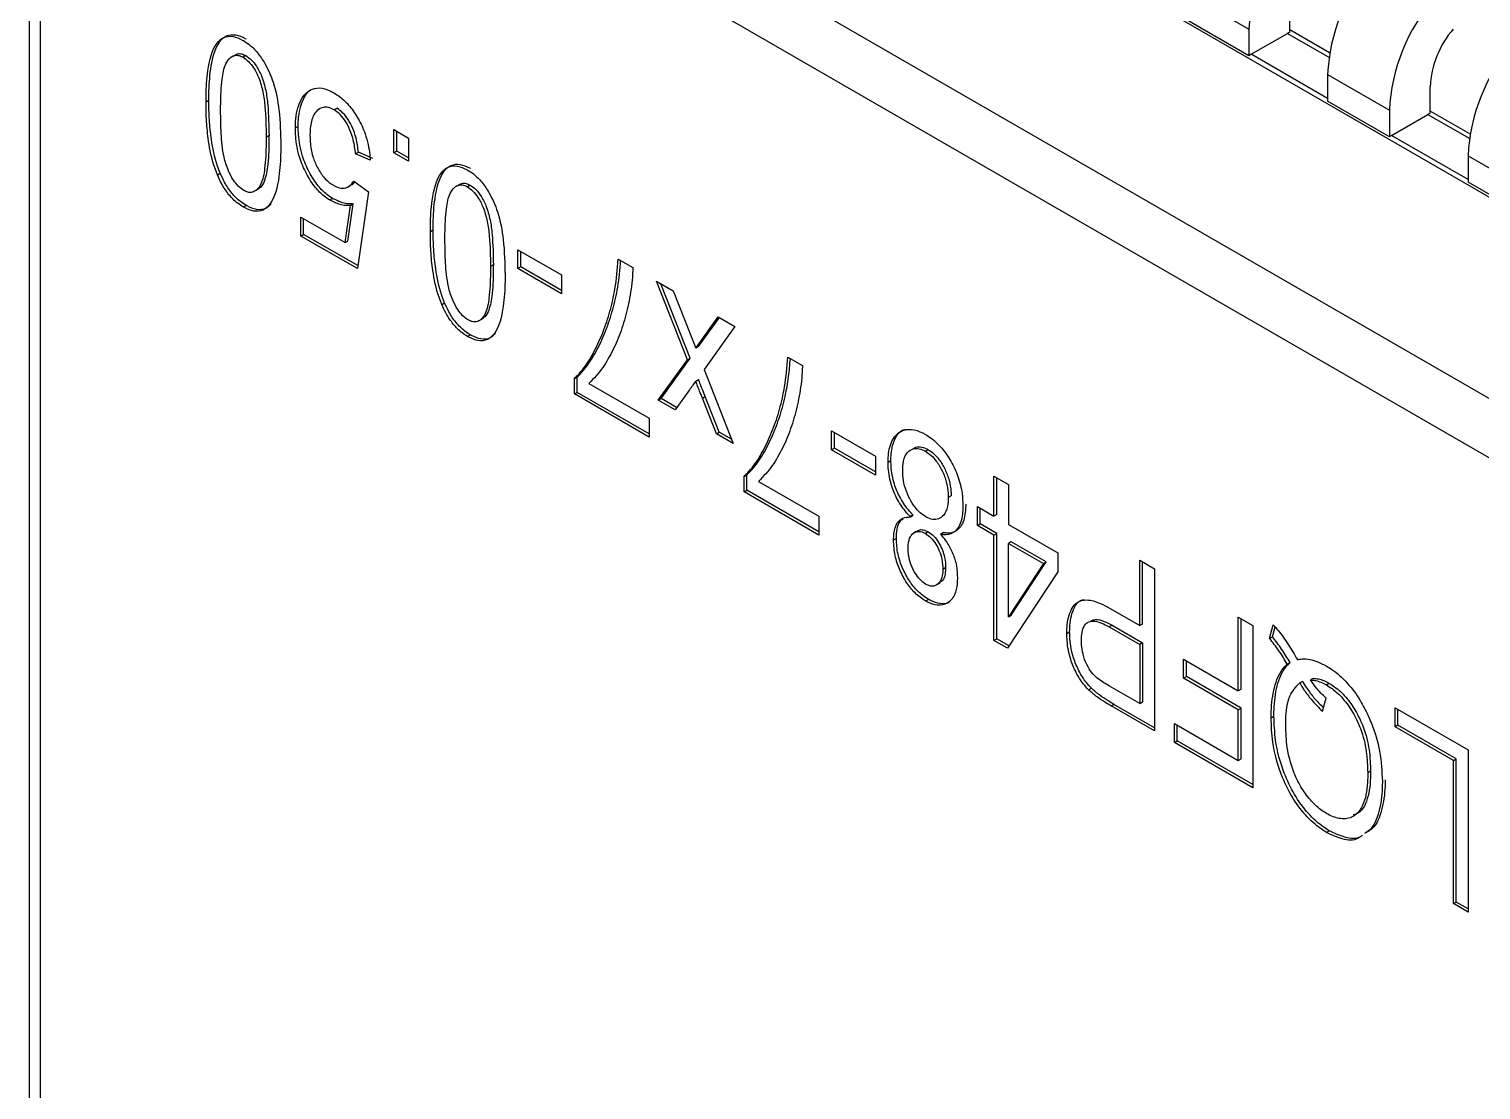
# Model space of a CAD drawing. Header units: millimetres. Extents: x -3 to 395, y 18 to 269.
# Drawn here: x 352.621 to 356.276, y 99.423 to 102.093 of the extents above; entities that cross this region are included whole.
import ezdxf

# ---------------------------------------------------------------- set-up
doc = ezdxf.new("R2010")
doc.units = ezdxf.units.MM

msp = doc.modelspace()

# ---------------------------------------------------------------- linework, layer by layer
at = {"color": 7, "linetype": 'Continuous', "lineweight": 25}
for p, q in [((357.6654, 100.8801), (353.1278, 103.4996)), ((357.2618, 100.6063), (352.7742, 103.1969)), ((352.6207, 103.0854), (352.6207, 97.8216)), ((357.0067, 100.6041), (352.7146, 103.0819)), ((352.6499, 97.7808), (352.6499, 103.0446)), ((355.5365, 102.1828), (355.692, 102.093)), ((355.7946, 102.0856), (355.7946, 102.1522)), ((355.692, 102.0264), (355.5365, 102.1162)), ((355.692, 102.093), (355.692, 102.0264)), ((355.6976, 102.0299), (355.789, 102.0826)), ((353.1351, 102.0258), (353.1281, 102.0217)), ((353.1665, 102.0265), (353.1595, 102.0224)), ((355.89, 101.9787), (356.0456, 101.8889)), ((355.89, 101.9787), (355.89, 101.9121)), ((356.1481, 101.8815), (356.1481, 101.9481)), ((353.0733, 101.9135), (353.0662, 101.9094)), ((356.0456, 101.8223), (355.89, 101.9121)), ((353.3886, 101.8901), (353.3957, 101.8942)), ((356.0456, 101.8889), (356.0456, 101.8223)), ((356.0512, 101.8258), (356.1425, 101.8785)), ((353.2983, 101.8485), (353.2912, 101.8444)), ((353.5391, 101.8403), (353.5759, 101.8191)), ((353.5391, 101.782), (353.5391, 101.8403)), ((353.2248, 101.8258), (353.2177, 101.8217)), ((353.5462, 101.7861), (353.5462, 101.8362)), ((353.5759, 101.8191), (353.5759, 101.7608)), ((353.4427, 101.7793), (353.4498, 101.7834)), ((353.4794, 101.7634), (353.4427, 101.7793)), ((353.4865, 101.7675), (353.4498, 101.7834)), ((353.5462, 101.7861), (353.5391, 101.782)), ((353.5759, 101.7608), (353.5391, 101.782)), ((353.5759, 101.769), (353.5462, 101.7861)), ((356.2436, 101.7746), (356.3991, 101.6848)), ((356.2436, 101.7746), (356.2436, 101.708)), ((353.095, 101.7262), (353.1021, 101.7303)), ((353.4224, 101.6954), (353.4294, 101.6995)), ((353.4381, 101.7109), (353.4749, 101.6837)), ((353.6999, 101.6998), (353.6928, 101.6957)), ((353.7313, 101.7004), (353.7242, 101.6964)), ((356.3991, 101.6182), (356.2436, 101.708)), ((353.1927, 101.6879), (353.1997, 101.692)), ((353.3774, 101.6633), (353.3845, 101.6673)), ((353.4749, 101.6837), (353.4473, 101.4904)), ((353.1601, 101.6456), (353.1672, 101.6496)), ((353.305, 101.6203), (353.4165, 101.5559)), ((353.305, 101.5725), (353.305, 101.6203)), ((353.4165, 101.5559), (353.4298, 101.649)), ((353.4236, 101.5599), (353.4369, 101.6531)), ((353.4298, 101.649), (353.4369, 101.6531)), ((353.312, 101.5766), (353.312, 101.6162)), ((353.638, 101.5874), (353.631, 101.5833)), ((353.305, 101.5725), (353.312, 101.5766)), ((353.4473, 101.4904), (353.305, 101.5725)), ((353.4484, 101.4979), (353.312, 101.5766)), ((353.4165, 101.5559), (353.4236, 101.5599)), ((353.8514, 101.5381), (353.9616, 101.4745)), ((353.8514, 101.4904), (353.8514, 101.5381)), ((353.8584, 101.4945), (353.8584, 101.534)), ((354.1039, 101.5143), (354.1406, 101.4931)), ((353.7896, 101.4998), (353.7825, 101.4957)), ((353.8584, 101.4945), (353.8514, 101.4904)), ((353.9616, 101.4268), (353.8514, 101.4904)), ((353.9616, 101.435), (353.8584, 101.4945)), ((353.9616, 101.4745), (353.9616, 101.4268)), ((354.278, 101.2609), (354.2003, 101.4586)), ((354.2003, 101.4586), (354.2424, 101.4343)), ((354.285, 101.265), (354.2115, 101.4522)), ((353.6598, 101.4002), (353.6669, 101.4043)), ((354.2424, 101.4343), (354.299, 101.2901)), ((353.7574, 101.3619), (353.7645, 101.366)), ((354.299, 101.2901), (354.3557, 101.369)), ((354.3061, 101.2942), (354.3586, 101.3673)), ((354.3557, 101.369), (354.3978, 101.3446)), ((354.3978, 101.3446), (354.3201, 101.2365)), ((353.7249, 101.3195), (353.732, 101.3236)), ((354.3061, 101.2942), (354.299, 101.2901)), ((354.2049, 101.1591), (354.278, 101.2609)), ((354.212, 101.1631), (354.285, 101.265)), ((354.278, 101.2609), (354.285, 101.265)), ((354.5309, 101.2678), (354.5677, 101.2466)), ((353.9937, 101.214), (354.0008, 101.218)), ((354.0008, 101.179), (354.0008, 101.218)), ((354.3201, 101.2365), (354.3932, 101.0504)), ((353.9937, 101.1749), (353.9937, 101.214)), ((354.0304, 101.2015), (354.182, 101.114)), ((354.2834, 101.1856), (354.247, 101.1348)), ((354.299, 101.2072), (354.3061, 101.2113)), ((353.9937, 101.1749), (354.0008, 101.179)), ((354.182, 101.0663), (353.9937, 101.1749)), ((354.182, 101.0744), (354.0008, 101.179)), ((354.2049, 101.1591), (354.212, 101.1631)), ((354.247, 101.1348), (354.2049, 101.1591)), ((354.2511, 101.1406), (354.212, 101.1631)), ((354.316, 101.1641), (354.323, 101.1682)), ((354.3511, 101.0746), (354.316, 101.1641)), ((354.3582, 101.0787), (354.323, 101.1682)), ((354.182, 101.114), (354.182, 101.0663)), ((354.3511, 101.0746), (354.3582, 101.0787)), ((354.3932, 101.0504), (354.3511, 101.0746)), ((354.389, 101.0609), (354.3582, 101.0787)), ((354.6411, 101.0822), (354.7513, 101.0186)), ((354.6411, 101.0345), (354.6411, 101.0822)), ((354.6482, 101.0386), (354.6482, 101.0781)), ((354.6482, 101.0386), (354.6411, 101.0345)), ((354.7513, 100.9709), (354.6411, 101.0345)), ((354.7513, 100.979), (354.6482, 101.0386)), ((354.8844, 101.0347), (354.8774, 101.0307)), ((354.7513, 101.0186), (354.7513, 100.9709)), ((354.7835, 101.0034), (354.7905, 101.0075)), ((354.4207, 100.9675), (354.4278, 100.9715)), ((354.4207, 100.9284), (354.4207, 100.9675)), ((354.4278, 100.9325), (354.4278, 100.9715)), ((355.0498, 100.9683), (355.0865, 100.9471)), ((355.0498, 100.8675), (355.0498, 100.9683)), ((355.0568, 100.8716), (355.0568, 100.9642)), ((354.4207, 100.9284), (354.4278, 100.9325)), ((354.609, 100.8198), (354.4207, 100.9284)), ((354.609, 100.8279), (354.4278, 100.9325)), ((354.4575, 100.9549), (354.609, 100.8675)), ((355.0865, 100.9471), (355.0865, 100.8463)), ((354.9421, 100.9185), (354.935, 100.9144)), ((355.0084, 100.8914), (355.0498, 100.8675)), ((355.0084, 100.8437), (355.0084, 100.8914)), ((354.609, 100.8675), (354.609, 100.8198)), ((354.8204, 100.8619), (354.8198, 100.8615)), ((354.8375, 100.868), (354.8468, 100.8695)), ((354.8398, 100.8655), (354.8468, 100.8695)), ((355.0155, 100.8477), (355.0155, 100.8873)), ((355.0568, 100.8716), (355.0498, 100.8675)), ((354.8544, 100.8288), (354.8473, 100.8247)), ((354.8844, 100.828), (354.8774, 100.8239)), ((354.915, 100.8221), (354.922, 100.8261)), ((355.0084, 100.8437), (355.0155, 100.8477)), ((355.0498, 100.8198), (355.0084, 100.8437)), ((355.0568, 100.8239), (355.0155, 100.8477)), ((355.0498, 100.8198), (355.0568, 100.8239)), ((355.0498, 100.5547), (355.0498, 100.8198)), ((355.0568, 100.5588), (355.0568, 100.8239)), ((355.0865, 100.8463), (355.2105, 100.7747)), ((354.7972, 100.8077), (354.8043, 100.8118)), ((355.0936, 100.8027), (355.0865, 100.7986)), ((355.0865, 100.7986), (355.1743, 100.7479)), ((355.0865, 100.6141), (355.0865, 100.7986)), ((355.1813, 100.752), (355.0936, 100.8027)), ((355.1743, 100.7479), (355.0865, 100.6141)), ((355.0936, 100.6182), (355.1813, 100.752)), ((355.1743, 100.7479), (355.1813, 100.752)), ((355.2105, 100.7747), (355.2105, 100.727)), ((355.4171, 100.7562), (355.4538, 100.735)), ((355.4171, 100.5918), (355.4171, 100.7562)), ((355.4242, 100.5959), (355.4242, 100.7521)), ((354.9283, 100.7374), (354.9212, 100.7333)), ((355.2105, 100.727), (355.0844, 100.5347)), ((355.4538, 100.735), (355.4538, 100.3267)), ((354.9077, 100.696), (354.9148, 100.7)), ((354.878, 100.6539), (354.885, 100.658)), ((355.3425, 100.6349), (355.4171, 100.5918)), ((355.0865, 100.6141), (355.0936, 100.6182)), ((355.4242, 100.5959), (355.4171, 100.5918)), ((355.6651, 100.6131), (355.7018, 100.5919)), ((355.6651, 100.4275), (355.6651, 100.6131)), ((355.6721, 100.4316), (355.6721, 100.609)), ((355.2334, 100.5723), (355.2405, 100.5763)), ((355.3473, 100.5926), (355.3402, 100.5885)), ((355.3402, 100.5885), (355.4171, 100.5441)), ((355.3473, 100.5926), (355.4242, 100.5482)), ((355.7018, 100.5919), (355.7018, 100.1836)), ((355.7438, 100.5597), (355.753, 100.5941)), ((355.7438, 100.5597), (355.7508, 100.5638)), ((355.7508, 100.5638), (355.7575, 100.5887)), ((355.0498, 100.5547), (355.0568, 100.5588)), ((355.0844, 100.5347), (355.0498, 100.5547)), ((355.0883, 100.5406), (355.0568, 100.5588)), ((355.4242, 100.5482), (355.4171, 100.5441)), ((355.4171, 100.5441), (355.4171, 100.3957)), ((355.4242, 100.5482), (355.4242, 100.3997)), ((355.5273, 100.507), (355.6651, 100.4275)), ((355.5273, 100.4593), (355.5273, 100.507)), ((355.5344, 100.4634), (355.5344, 100.5029)), ((355.7884, 100.495), (355.7955, 100.4991)), ((355.5273, 100.4593), (355.5344, 100.4634)), ((355.6651, 100.3798), (355.5273, 100.4593)), ((355.6721, 100.3838), (355.5344, 100.4634)), ((355.8267, 100.4516), (355.8197, 100.4475)), ((355.8539, 100.4591), (355.8468, 100.455)), ((355.2883, 100.4302), (355.2953, 100.4343)), ((355.4171, 100.3957), (355.3409, 100.4396)), ((355.6721, 100.4316), (355.6651, 100.4275)), ((355.8942, 100.4465), (355.8871, 100.4425)), ((355.3449, 100.3896), (355.352, 100.3937)), ((355.4538, 100.3267), (355.3449, 100.3896)), ((355.4538, 100.3349), (355.352, 100.3937)), ((355.4171, 100.3957), (355.4242, 100.3997)), ((355.6651, 100.3798), (355.6721, 100.3838)), ((355.6651, 100.2525), (355.6651, 100.3798)), ((355.6721, 100.2566), (355.6721, 100.3838)), ((355.8768, 100.3763), (355.8866, 100.4091)), ((356.0599, 100.3851), (356.2436, 100.2791)), ((356.0599, 100.3374), (356.0599, 100.3851)), ((356.067, 100.3415), (356.067, 100.381)), ((355.5043, 100.3453), (355.6651, 100.2525)), ((355.5043, 100.2976), (355.5043, 100.3453)), ((355.5114, 100.3016), (355.5114, 100.3412)), ((355.7477, 100.3595), (355.7548, 100.3636)), ((356.067, 100.3415), (356.0599, 100.3374)), ((356.2139, 100.2566), (356.067, 100.3415)), ((356.2069, 100.2526), (356.0599, 100.3374)), ((355.5043, 100.2976), (355.5114, 100.3016)), ((355.7018, 100.1836), (355.5043, 100.2976)), ((355.7018, 100.1918), (355.5114, 100.3016)), ((356.2436, 100.2791), (356.2436, 99.8708)), ((355.6651, 100.2525), (355.6721, 100.2566)), ((356.2069, 100.2526), (356.2139, 100.2566)), ((356.2069, 99.892), (356.2069, 100.2526)), ((356.2139, 99.8961), (356.2139, 100.2566)), ((355.9981, 100.2251), (355.991, 100.221)), ((355.8946, 100.0751), (355.8875, 100.0711)), ((356.2069, 99.892), (356.2139, 99.8961)), ((356.2436, 99.8708), (356.2069, 99.892)), ((356.2436, 99.879), (356.2139, 99.8961))]:
    msp.add_line(p, q, dxfattribs=at)
at = {"color": 8, "linetype": 'Continuous', "lineweight": 25}
for p, q in [((355.789, 102.0826), (355.8932, 102.0225)), ((355.8948, 102.0334), (355.7946, 102.0912)), ((355.89, 101.9189), (355.6976, 102.0299)), ((356.1425, 101.8785), (356.2467, 101.8184)), ((356.2484, 101.8293), (356.1481, 101.8871)), ((356.2436, 101.7148), (356.0512, 101.8258))]:
    msp.add_line(p, q, dxfattribs=at)
at = {"color": 7, "linetype": 'Continuous', "lineweight": 25}
for centre, radius, start, end in [((356.1543, 102.0712), 0.4628, 139.0884, 177.295), ((356.3523, 101.9569), 0.4628, 139.0884, 177.295), ((356.5079, 101.8671), 0.4628, 139.0884, 177.295), ((355.8356, 102.0017), 0.0934, 116.0527, 119.9422), ((356.387, 101.9368), 0.2391, 139.0892, 177.295), ((355.7504, 101.9389), 0.1052, 120.1227, 123.7168), ((356.7059, 101.7528), 0.4628, 139.0884, 177.295), ((356.1892, 101.7976), 0.0934, 116.0527, 119.9421), ((356.104, 101.7348), 0.1052, 120.1226, 123.7169)]:
    msp.add_arc(centre, radius, start, end, dxfattribs=at)
for points, knots in [([(353.0662, 101.9094), (353.0662, 101.9148), (353.0664, 101.942), (353.07, 101.9958), (353.0831, 102.0496), (353.11, 102.0741), (353.1328, 102.0768), (353.1508, 102.0695), (353.1596, 102.0647), (353.1605, 102.0642)], [0, 0, 0, 0, 0.062369, 0.312338, 0.644411, 0.763656, 0.883952, 0.986933, 1, 1, 1, 1]), ([(353.0733, 101.9135), (353.0733, 101.9189), (353.0735, 101.9461), (353.077, 101.9999), (353.0902, 102.0537), (353.117, 102.0782), (353.1399, 102.0809), (353.1579, 102.0735), (353.1666, 102.0688), (353.1676, 102.0683)], [0, 0, 0, 0, 0.062369, 0.312338, 0.644411, 0.763656, 0.883952, 0.986933, 1, 1, 1, 1]), ([(353.1605, 102.0642), (353.1653, 102.0612), (353.1775, 102.0535), (353.1967, 102.0341), (353.2185, 102.0017), (353.2402, 101.9514), (353.2526, 101.8806), (353.2538, 101.8299), (353.2545, 101.8007)], [0, 0, 0, 0, 0.062487, 0.161352, 0.265034, 0.425862, 0.66997, 1, 1, 1, 1]), ([(353.1029, 101.888), (353.103, 101.8934), (353.1032, 101.9206), (353.1052, 101.9616), (353.1123, 102.0023), (353.1252, 102.0207), (353.1369, 102.0276), (353.1487, 102.0276), (353.1561, 102.024), (353.1595, 102.0224)], [0, 0, 0, 0, 0.083509, 0.417885, 0.648598, 0.772888, 0.869625, 0.940227, 1, 1, 1, 1]), ([(353.1353, 102.0255), (353.1386, 102.0278), (353.1445, 102.0319), (353.1558, 102.0317), (353.1632, 102.0281), (353.1665, 102.0265)], [0, 0, 0, 0, 0.394452, 0.722375, 1, 1, 1, 1]), ([(353.1595, 102.0224), (353.1643, 102.0191), (353.1739, 102.0124), (353.1881, 101.9939), (353.2013, 101.9675), (353.2105, 101.934), (353.2168, 101.8839), (353.2173, 101.8471), (353.2177, 101.8217)], [0, 0, 0, 0, 0.083661, 0.167814, 0.28532, 0.446215, 0.619082, 1, 1, 1, 1]), ([(353.1665, 102.0265), (353.1713, 102.0232), (353.181, 102.0165), (353.1951, 101.998), (353.2084, 101.9716), (353.2176, 101.9381), (353.2238, 101.8879), (353.2244, 101.8511), (353.2248, 101.8258)], [0, 0, 0, 0, 0.083661, 0.167814, 0.28532, 0.446215, 0.619082, 1, 1, 1, 1]), ([(353.1021, 101.7303), (353.0997, 101.7364), (353.0885, 101.7651), (353.0795, 101.8111), (353.0739, 101.8657), (353.0735, 101.8975), (353.0733, 101.9135)], [0, 0, 0, 0, 0.0951477, 0.4489895, 0.7231817, 1, 1, 1, 1]), ([(353.2912, 101.8444), (353.2913, 101.8498), (353.2918, 101.8755), (353.3001, 101.9107), (353.3211, 101.9377), (353.345, 101.9472), (353.3682, 101.9433), (353.3829, 101.9356), (353.3883, 101.9327)], [0, 0, 0, 0, 0.080359, 0.383624, 0.592571, 0.75011, 0.908123, 1, 1, 1, 1]), ([(353.2983, 101.8485), (353.2984, 101.8539), (353.2989, 101.8796), (353.3076, 101.914), (353.3248, 101.9399), (353.3381, 101.9439), (353.3416, 101.9449)], [0, 0, 0, 0, 0.12058, 0.575635, 0.889163, 1, 1, 1, 1]), ([(353.3883, 101.9327), (353.393, 101.9298), (353.4068, 101.9212), (353.4288, 101.8999), (353.4512, 101.867), (353.4702, 101.8247), (353.4775, 101.7891), (353.4791, 101.768), (353.4794, 101.7634)], [0, 0, 0, 0, 0.094027, 0.274828, 0.4518, 0.649592, 0.924951, 1, 1, 1, 1]), ([(353.095, 101.7262), (353.0927, 101.7323), (353.0815, 101.761), (353.0724, 101.8071), (353.0668, 101.8616), (353.0664, 101.8934), (353.0662, 101.9094)], [0, 0, 0, 0, 0.0951477, 0.4489895, 0.7231817, 1, 1, 1, 1]), ([(353.1616, 101.6871), (353.1568, 101.6904), (353.1472, 101.6969), (353.1334, 101.7148), (353.1202, 101.7401), (353.1083, 101.7808), (353.1038, 101.8312), (353.1032, 101.8689), (353.1029, 101.888)], [0, 0, 0, 0, 0.0832548, 0.1671778, 0.2770934, 0.4321008, 0.7129659, 1, 1, 1, 1]), ([(353.3886, 101.8901), (353.3838, 101.8924), (353.3743, 101.8971), (353.3593, 101.897), (353.3453, 101.8896), (353.3326, 101.8708), (353.3283, 101.8473), (353.328, 101.83), (353.3279, 101.8256)], [0, 0, 0, 0, 0.121738, 0.244194, 0.422884, 0.611158, 0.900648, 1, 1, 1, 1]), ([(353.4427, 101.7793), (353.442, 101.7851), (353.44, 101.8025), (353.4338, 101.8291), (353.4205, 101.8574), (353.4054, 101.8784), (353.3939, 101.8865), (353.3886, 101.8901)], [0, 0, 0, 0, 0.14764, 0.44513, 0.640534, 0.837167, 1, 1, 1, 1]), ([(353.4498, 101.7834), (353.4491, 101.7892), (353.4471, 101.8066), (353.4408, 101.8332), (353.4276, 101.8615), (353.4125, 101.8825), (353.4009, 101.8905), (353.3957, 101.8942)], [0, 0, 0, 0, 0.14764, 0.44513, 0.640534, 0.837167, 1, 1, 1, 1]), ([(353.3774, 101.6633), (353.3727, 101.6663), (353.3602, 101.6743), (353.339, 101.6962), (353.3175, 101.7299), (353.2987, 101.7747), (353.2919, 101.8139), (353.2913, 101.8375), (353.2912, 101.8444)], [0, 0, 0, 0, 0.089461, 0.236036, 0.422243, 0.61643, 0.888081, 1, 1, 1, 1]), ([(353.3845, 101.6673), (353.3798, 101.6704), (353.3673, 101.6784), (353.346, 101.7003), (353.3246, 101.734), (353.3058, 101.7788), (353.2989, 101.818), (353.2984, 101.8416), (353.2983, 101.8485)], [0, 0, 0, 0, 0.089461, 0.236036, 0.422243, 0.61643, 0.888081, 1, 1, 1, 1]), ([(353.2177, 101.8217), (353.2177, 101.8163), (353.2175, 101.7892), (353.2156, 101.748), (353.2084, 101.7072), (353.1954, 101.689), (353.184, 101.6819), (353.1723, 101.6819), (353.1649, 101.6855), (353.1616, 101.6871)], [0, 0, 0, 0, 0.083629, 0.418578, 0.652908, 0.774405, 0.870047, 0.94133, 1, 1, 1, 1]), ([(353.2248, 101.8258), (353.2247, 101.8204), (353.2245, 101.7933), (353.2229, 101.7516), (353.2149, 101.7121), (353.2055, 101.6955), (353.2, 101.6926), (353.1996, 101.6923)], [0, 0, 0, 0, 0.106376, 0.532427, 0.830492, 0.985035, 1, 1, 1, 1]), ([(353.3279, 101.8256), (353.3281, 101.82), (353.3284, 101.8034), (353.333, 101.7762), (353.3454, 101.7452), (353.3617, 101.7204), (353.377, 101.7064), (353.3855, 101.7011), (353.3877, 101.6998)], [0, 0, 0, 0, 0.127726, 0.385485, 0.577521, 0.770216, 0.941298, 1, 1, 1, 1]), ([(353.2545, 101.8007), (353.2544, 101.7953), (353.2543, 101.7681), (353.2508, 101.7143), (353.2376, 101.6606), (353.2109, 101.6358), (353.1879, 101.6329), (353.1699, 101.6403), (353.1611, 101.645), (353.1601, 101.6456)], [0, 0, 0, 0, 0.0623111, 0.3120493, 0.6429721, 0.7627446, 0.8836468, 0.987362, 1, 1, 1, 1]), ([(353.1672, 101.6496), (353.1625, 101.6526), (353.15, 101.6604), (353.1305, 101.6797), (353.1134, 101.7052), (353.1055, 101.7227), (353.1021, 101.7303)], [0, 0, 0, 0, 0.180709, 0.477405, 0.772009, 1, 1, 1, 1]), ([(353.631, 101.5833), (353.631, 101.5888), (353.6312, 101.6159), (353.6347, 101.6698), (353.6478, 101.7236), (353.6747, 101.7481), (353.6976, 101.7508), (353.7156, 101.7434), (353.7243, 101.7387), (353.7253, 101.7382)], [0, 0, 0, 0, 0.062368, 0.312333, 0.644387, 0.76366, 0.883954, 0.986933, 1, 1, 1, 1]), ([(353.638, 101.5874), (353.6381, 101.5929), (353.6382, 101.62), (353.6418, 101.6738), (353.6549, 101.7277), (353.6818, 101.7522), (353.7047, 101.7549), (353.7226, 101.7475), (353.7314, 101.7428), (353.7324, 101.7422)], [0, 0, 0, 0, 0.062368, 0.312333, 0.644387, 0.76366, 0.883954, 0.986933, 1, 1, 1, 1]), ([(353.7253, 101.7382), (353.73, 101.7352), (353.7422, 101.7275), (353.7615, 101.7081), (353.7832, 101.6756), (353.8049, 101.6253), (353.8174, 101.5546), (353.8185, 101.5038), (353.8192, 101.4747)], [0, 0, 0, 0, 0.062487, 0.161352, 0.265034, 0.425862, 0.66997, 1, 1, 1, 1]), ([(353.1601, 101.6456), (353.1554, 101.6485), (353.1429, 101.6563), (353.1235, 101.6756), (353.1063, 101.7011), (353.0985, 101.7186), (353.095, 101.7262)], [0, 0, 0, 0, 0.180709, 0.477405, 0.772009, 1, 1, 1, 1]), ([(353.3877, 101.6998), (353.3925, 101.6975), (353.4034, 101.6922), (353.4189, 101.693), (353.431, 101.6998), (353.4361, 101.7077), (353.4381, 101.7109)], [0, 0, 0, 0, 0.220337, 0.505914, 0.799564, 1, 1, 1, 1]), ([(353.429, 101.7003), (353.4325, 101.7017), (353.4372, 101.7035), (353.4401, 101.7079), (353.4408, 101.7089)], [0, 0, 0, 0, 0.761919, 1, 1, 1, 1]), ([(353.6677, 101.562), (353.6677, 101.5674), (353.6679, 101.5945), (353.6699, 101.6355), (353.6771, 101.6763), (353.69, 101.6947), (353.7017, 101.7016), (353.7135, 101.7016), (353.7208, 101.698), (353.7242, 101.6964)], [0, 0, 0, 0, 0.083509, 0.417885, 0.648598, 0.772888, 0.869625, 0.940227, 1, 1, 1, 1]), ([(353.7001, 101.6995), (353.7033, 101.7017), (353.7093, 101.7059), (353.7205, 101.7057), (353.7279, 101.7021), (353.7313, 101.7004)], [0, 0, 0, 0, 0.394452, 0.722375, 1, 1, 1, 1]), ([(353.7242, 101.6964), (353.729, 101.693), (353.7387, 101.6864), (353.7528, 101.6679), (353.7661, 101.6415), (353.7753, 101.608), (353.7815, 101.5578), (353.7821, 101.521), (353.7825, 101.4957)], [0, 0, 0, 0, 0.083661, 0.167814, 0.28532, 0.446215, 0.619082, 1, 1, 1, 1]), ([(353.7313, 101.7004), (353.7361, 101.6971), (353.7457, 101.6905), (353.7599, 101.672), (353.7732, 101.6456), (353.7824, 101.6121), (353.7886, 101.5619), (353.7892, 101.5251), (353.7896, 101.4998)], [0, 0, 0, 0, 0.083661, 0.167814, 0.28532, 0.446215, 0.619082, 1, 1, 1, 1]), ([(353.4298, 101.649), (353.4256, 101.649), (353.4172, 101.6489), (353.3998, 101.6521), (353.3862, 101.6589), (353.3774, 101.6633)], [0, 0, 0, 0, 0.258529, 0.517959, 1, 1, 1, 1]), ([(353.4369, 101.6531), (353.4327, 101.6531), (353.4242, 101.653), (353.4069, 101.6561), (353.3933, 101.6629), (353.3845, 101.6673)], [0, 0, 0, 0, 0.258529, 0.517959, 1, 1, 1, 1]), ([(353.2302, 101.6535), (353.2261, 101.6491), (353.2166, 101.6392), (353.1949, 101.6372), (353.1769, 101.6444), (353.1681, 101.6491), (353.1672, 101.6496)], [0, 0, 0, 0, 0.28346, 0.648599, 0.961832, 1, 1, 1, 1]), ([(353.6598, 101.4002), (353.6574, 101.4063), (353.6462, 101.435), (353.6371, 101.481), (353.6316, 101.5356), (353.6312, 101.5674), (353.631, 101.5833)], [0, 0, 0, 0, 0.0951477, 0.4489895, 0.7231817, 1, 1, 1, 1]), ([(353.6669, 101.4043), (353.6645, 101.4103), (353.6533, 101.439), (353.6442, 101.4851), (353.6387, 101.5396), (353.6383, 101.5714), (353.638, 101.5874)], [0, 0, 0, 0, 0.0951477, 0.4489895, 0.7231817, 1, 1, 1, 1]), ([(353.7264, 101.3611), (353.7216, 101.3643), (353.712, 101.3709), (353.6981, 101.3888), (353.685, 101.414), (353.6731, 101.4548), (353.6686, 101.5052), (353.668, 101.5429), (353.6677, 101.562)], [0, 0, 0, 0, 0.083199, 0.167127, 0.27705, 0.432066, 0.712949, 1, 1, 1, 1]), ([(353.9937, 101.214), (353.9965, 101.2167), (354.0107, 101.2304), (354.0276, 101.2536), (354.0485, 101.2904), (354.0627, 101.3226), (354.0784, 101.365), (354.0883, 101.4013), (354.0989, 101.4532), (354.1018, 101.489), (354.1039, 101.5143)], [0, 0, 0, 0, 0.041827, 0.209607, 0.293306, 0.460764, 0.544441, 0.711923, 0.795622, 1, 1, 1, 1]), ([(354.0008, 101.218), (354.0036, 101.2208), (354.0178, 101.2345), (354.0347, 101.2576), (354.0556, 101.2945), (354.0698, 101.3267), (354.0854, 101.3691), (354.0954, 101.4054), (354.1056, 101.4549), (354.1083, 101.488), (354.1101, 101.5107)], [0, 0, 0, 0, 0.0427265, 0.2141155, 0.2996147, 0.4706748, 0.5561519, 0.7272368, 0.8127363, 1, 1, 1, 1]), ([(353.8192, 101.4747), (353.8192, 101.4692), (353.819, 101.4421), (353.8156, 101.3882), (353.8023, 101.3346), (353.7756, 101.3098), (353.7527, 101.3069), (353.7346, 101.3143), (353.7258, 101.319), (353.7249, 101.3195)], [0, 0, 0, 0, 0.0623111, 0.3120493, 0.6429721, 0.7627446, 0.8836468, 0.987362, 1, 1, 1, 1]), ([(353.7825, 101.4957), (353.7824, 101.4903), (353.7822, 101.4632), (353.7803, 101.4219), (353.7732, 101.3811), (353.7602, 101.363), (353.7487, 101.3559), (353.7371, 101.3558), (353.7297, 101.3595), (353.7264, 101.3611)], [0, 0, 0, 0, 0.0836242, 0.418552, 0.6528673, 0.7743569, 0.8699933, 0.9412724, 1, 1, 1, 1]), ([(353.7896, 101.4998), (353.7895, 101.4944), (353.7893, 101.4673), (353.7877, 101.4256), (353.7797, 101.3861), (353.7702, 101.3694), (353.7648, 101.3666), (353.7643, 101.3663)], [0, 0, 0, 0, 0.106376, 0.532427, 0.830492, 0.985035, 1, 1, 1, 1]), ([(354.1406, 101.4931), (354.1405, 101.4877), (354.1397, 101.4609), (354.1334, 101.4158), (354.1225, 101.3691), (354.1113, 101.3339), (354.0984, 101.3003), (354.0828, 101.2696), (354.0599, 101.2326), (354.0425, 101.2141), (354.0304, 101.2015)], [0, 0, 0, 0, 0.042678, 0.213882, 0.384805, 0.470176, 0.555564, 0.726482, 0.811869, 1, 1, 1, 1]), ([(353.7249, 101.3195), (353.7202, 101.3225), (353.7077, 101.3303), (353.6882, 101.3496), (353.6711, 101.3751), (353.6632, 101.3925), (353.6598, 101.4002)], [0, 0, 0, 0, 0.180709, 0.477405, 0.772009, 1, 1, 1, 1]), ([(353.732, 101.3236), (353.7272, 101.3266), (353.7147, 101.3344), (353.6953, 101.3537), (353.6782, 101.3791), (353.6703, 101.3966), (353.6669, 101.4043)], [0, 0, 0, 0, 0.180709, 0.477405, 0.772009, 1, 1, 1, 1]), ([(353.795, 101.3274), (353.7908, 101.3231), (353.7814, 101.3131), (353.7597, 101.3111), (353.7417, 101.3184), (353.7329, 101.3231), (353.732, 101.3236)], [0, 0, 0, 0, 0.28346, 0.648599, 0.961832, 1, 1, 1, 1]), ([(354.4207, 100.9675), (354.4235, 100.9702), (354.4377, 100.9839), (354.4546, 101.007), (354.4755, 101.0439), (354.4898, 101.0761), (354.5054, 101.1185), (354.5154, 101.1548), (354.526, 101.2067), (354.5289, 101.2424), (354.5309, 101.2678)], [0, 0, 0, 0, 0.041826, 0.20962, 0.293317, 0.460772, 0.544448, 0.711928, 0.795626, 1, 1, 1, 1]), ([(354.4278, 100.9715), (354.4306, 100.9743), (354.4448, 100.988), (354.4617, 101.0111), (354.4826, 101.0479), (354.4968, 101.0802), (354.5125, 101.1226), (354.5242, 101.1654), (354.5336, 101.2155), (354.5361, 101.2487), (354.5373, 101.2641)], [0, 0, 0, 0, 0.042722, 0.21411, 0.2996, 0.470643, 0.556111, 0.727178, 0.873789, 1, 1, 1, 1]), ([(354.5677, 101.2466), (354.5675, 101.2412), (354.5667, 101.2144), (354.5604, 101.1693), (354.5495, 101.1225), (354.5383, 101.0874), (354.5254, 101.0538), (354.5099, 101.023), (354.487, 100.9861), (354.4695, 100.9676), (354.4575, 100.9549)], [0, 0, 0, 0, 0.042678, 0.213882, 0.384805, 0.470176, 0.555564, 0.726482, 0.811869, 1, 1, 1, 1]), ([(354.299, 101.2072), (354.2967, 101.2039), (354.2929, 101.1986), (354.2876, 101.1914), (354.2848, 101.1875), (354.2834, 101.1856)], [0, 0, 0, 0, 0.45884, 0.729433, 1, 1, 1, 1]), ([(354.316, 101.1641), (354.3136, 101.1702), (354.3096, 101.1804), (354.304, 101.1948), (354.3007, 101.2031), (354.299, 101.2072)], [0, 0, 0, 0, 0.422842, 0.711329, 1, 1, 1, 1]), ([(354.323, 101.1682), (354.3207, 101.1743), (354.3167, 101.1845), (354.311, 101.1989), (354.3078, 101.2071), (354.3061, 101.2113)], [0, 0, 0, 0, 0.422842, 0.711329, 1, 1, 1, 1]), ([(354.7835, 101.0034), (354.7836, 101.0088), (354.7841, 101.0299), (354.792, 101.0615), (354.8145, 101.083), (354.8418, 101.0878), (354.8632, 101.0808), (354.8751, 101.0743), (354.8774, 101.0731)], [0, 0, 0, 0, 0.089086, 0.350534, 0.595141, 0.775633, 0.956361, 1, 1, 1, 1]), ([(354.7905, 101.0075), (354.7906, 101.0129), (354.7911, 101.0341), (354.7997, 101.0644), (354.8149, 101.0843), (354.8263, 101.0859), (354.8268, 101.086)], [0, 0, 0, 0, 0.147028, 0.578524, 0.982225, 1, 1, 1, 1]), ([(354.8774, 101.0731), (354.8821, 101.0701), (354.8963, 101.0613), (354.9195, 101.0395), (354.9429, 101.0054), (354.9611, 100.9661), (354.9705, 100.9272), (354.9713, 100.9037), (354.9717, 100.8934)], [0, 0, 0, 0, 0.088126, 0.26613, 0.442312, 0.629128, 0.835573, 1, 1, 1, 1]), ([(354.8202, 100.9823), (354.8204, 100.9877), (354.8209, 101.0038), (354.8272, 101.0242), (354.8413, 101.0364), (354.857, 101.039), (354.8694, 101.0351), (354.8763, 101.0313), (354.8774, 101.0307)], [0, 0, 0, 0, 0.140132, 0.421754, 0.628705, 0.797676, 0.966809, 1, 1, 1, 1]), ([(354.8451, 101.0355), (354.8466, 101.037), (354.8516, 101.0419), (354.8642, 101.0429), (354.8765, 101.0391), (354.8833, 101.0354), (354.8844, 101.0347)], [0, 0, 0, 0, 0.172498, 0.549082, 0.926027, 1, 1, 1, 1]), ([(354.8844, 101.0347), (354.8892, 101.0316), (354.8987, 101.0252), (354.9139, 101.0083), (354.9277, 100.9852), (354.9382, 100.957), (354.9417, 100.9345), (354.942, 100.9221), (354.9421, 100.9185)], [0, 0, 0, 0, 0.138959, 0.278354, 0.479807, 0.687196, 0.910094, 1, 1, 1, 1]), ([(354.8398, 100.8655), (354.8354, 100.8701), (354.8223, 100.8843), (354.8039, 100.9126), (354.7881, 100.953), (354.7837, 100.9833), (354.7835, 101.0004), (354.7835, 101.0034)], [0, 0, 0, 0, 0.123738, 0.374643, 0.612221, 0.932209, 1, 1, 1, 1]), ([(354.8468, 100.8695), (354.8425, 100.8742), (354.8294, 100.8884), (354.8109, 100.9167), (354.7951, 100.9571), (354.7908, 100.9873), (354.7906, 101.0045), (354.7905, 101.0075)], [0, 0, 0, 0, 0.123738, 0.374643, 0.612221, 0.932209, 1, 1, 1, 1]), ([(354.8774, 101.0307), (354.8821, 101.0275), (354.8917, 101.0212), (354.9068, 101.0042), (354.9207, 100.9811), (354.9312, 100.9529), (354.9346, 100.9305), (354.9349, 100.918), (354.935, 100.9144)], [0, 0, 0, 0, 0.138959, 0.278354, 0.479807, 0.687196, 0.910094, 1, 1, 1, 1]), ([(354.8783, 100.8658), (354.8735, 100.8689), (354.864, 100.8752), (354.8499, 100.891), (354.8368, 100.9117), (354.8259, 100.9374), (354.8208, 100.9619), (354.8204, 100.9764), (354.8202, 100.9823)], [0, 0, 0, 0, 0.138321, 0.277278, 0.445772, 0.64018, 0.852451, 1, 1, 1, 1]), ([(354.935, 100.9144), (354.9348, 100.909), (354.9344, 100.8937), (354.9283, 100.8738), (354.9151, 100.8613), (354.9, 100.8575), (354.8873, 100.8608), (354.88, 100.8648), (354.8783, 100.8658)], [0, 0, 0, 0, 0.140883, 0.40404, 0.615339, 0.782548, 0.95003, 1, 1, 1, 1]), ([(354.9717, 100.8934), (354.9716, 100.888), (354.9712, 100.8684), (354.9648, 100.8421), (354.9471, 100.8233), (354.9294, 100.8195), (354.918, 100.8215), (354.915, 100.8221)], [0, 0, 0, 0, 0.123799, 0.451694, 0.683196, 0.915558, 1, 1, 1, 1]), ([(354.9788, 100.8974), (354.9787, 100.8921), (354.9783, 100.8724), (354.9719, 100.8461), (354.9542, 100.8274), (354.9365, 100.8236), (354.9251, 100.8256), (354.922, 100.8261)], [0, 0, 0, 0, 0.123799, 0.451694, 0.683196, 0.915558, 1, 1, 1, 1]), ([(354.7972, 100.8077), (354.7974, 100.813), (354.7978, 100.8293), (354.8042, 100.8503), (354.8198, 100.8642), (354.8331, 100.865), (354.8398, 100.8655)], [0, 0, 0, 0, 0.160795, 0.487266, 0.740671, 1, 1, 1, 1]), ([(354.8043, 100.8118), (354.8045, 100.8171), (354.805, 100.8332), (354.8095, 100.8522), (354.8185, 100.8588), (354.8212, 100.8608)], [0, 0, 0, 0, 0.258009, 0.781858, 1, 1, 1, 1]), ([(354.834, 100.7864), (354.8342, 100.7917), (354.8346, 100.8042), (354.8407, 100.8199), (354.8517, 100.8287), (354.8647, 100.8299), (354.8732, 100.8259), (354.8774, 100.8239)], [0, 0, 0, 0, 0.183805, 0.429706, 0.672034, 0.836952, 1, 1, 1, 1]), ([(354.855, 100.8277), (354.8569, 100.8294), (354.8612, 100.8336), (354.8718, 100.8339), (354.8803, 100.8299), (354.8844, 100.828)], [0, 0, 0, 0, 0.262486, 0.633346, 1, 1, 1, 1]), ([(354.8774, 100.8239), (354.8822, 100.8206), (354.8918, 100.814), (354.9039, 100.7977), (354.9133, 100.7791), (354.9202, 100.7567), (354.9208, 100.7418), (354.9212, 100.7333)], [0, 0, 0, 0, 0.178914, 0.359476, 0.528236, 0.731795, 1, 1, 1, 1]), ([(354.8844, 100.828), (354.8892, 100.8247), (354.8989, 100.8181), (354.9109, 100.8018), (354.9203, 100.7832), (354.9272, 100.7608), (354.9279, 100.7459), (354.9283, 100.7374)], [0, 0, 0, 0, 0.178914, 0.359476, 0.528236, 0.731795, 1, 1, 1, 1]), ([(354.915, 100.8221), (354.9192, 100.8171), (354.93, 100.8045), (354.9443, 100.7802), (354.9562, 100.747), (354.9573, 100.7257), (354.9579, 100.7132)], [0, 0, 0, 0, 0.157959, 0.405252, 0.65437, 1, 1, 1, 1]), ([(354.878, 100.6539), (354.8732, 100.6569), (354.86, 100.6652), (354.8395, 100.6856), (354.8197, 100.7159), (354.8047, 100.7506), (354.798, 100.7823), (354.7974, 100.8008), (354.7972, 100.8077)], [0, 0, 0, 0, 0.103211, 0.288778, 0.463358, 0.657107, 0.871388, 1, 1, 1, 1]), ([(354.885, 100.658), (354.8803, 100.6609), (354.8671, 100.6693), (354.8466, 100.6896), (354.8268, 100.72), (354.8118, 100.7547), (354.8051, 100.7864), (354.8045, 100.8048), (354.8043, 100.8118)], [0, 0, 0, 0, 0.103211, 0.288778, 0.463358, 0.657107, 0.871388, 1, 1, 1, 1]), ([(354.8778, 100.6964), (354.873, 100.6998), (354.8634, 100.7066), (354.8503, 100.7247), (354.8401, 100.7461), (354.8346, 100.7679), (354.8342, 100.7807), (354.834, 100.7864)], [0, 0, 0, 0, 0.181067, 0.363579, 0.589327, 0.815589, 1, 1, 1, 1]), ([(354.9212, 100.7333), (354.921, 100.7279), (354.9205, 100.7154), (354.9139, 100.7001), (354.9029, 100.6917), (354.8903, 100.6904), (354.8821, 100.6943), (354.8778, 100.6964)], [0, 0, 0, 0, 0.185429, 0.43686, 0.679778, 0.834394, 1, 1, 1, 1]), ([(354.9579, 100.7132), (354.9578, 100.7079), (354.9574, 100.6917), (354.9514, 100.6662), (354.9341, 100.6462), (354.9095, 100.6407), (354.8896, 100.6475), (354.8796, 100.653), (354.878, 100.6539)], [0, 0, 0, 0, 0.104505, 0.315342, 0.561711, 0.777495, 0.963315, 1, 1, 1, 1]), ([(354.9283, 100.7374), (354.928, 100.7321), (354.9274, 100.7196), (354.9228, 100.7062), (354.9162, 100.7022), (354.9142, 100.701)], [0, 0, 0, 0, 0.3364515, 0.7926597, 1, 1, 1, 1]), ([(354.9394, 100.6529), (354.9392, 100.6526), (354.9336, 100.6461), (354.9159, 100.6456), (354.8967, 100.6516), (354.8867, 100.6571), (354.885, 100.658)], [0, 0, 0, 0, 0.018157, 0.501552, 0.917819, 1, 1, 1, 1]), ([(355.2334, 100.5723), (355.2335, 100.5777), (355.2339, 100.6005), (355.2411, 100.6299), (355.2594, 100.6531), (355.285, 100.659), (355.3142, 100.6503), (355.3343, 100.6394), (355.3425, 100.6349)], [0, 0, 0, 0, 0.080347, 0.34095, 0.498268, 0.657505, 0.859708, 1, 1, 1, 1]), ([(355.2405, 100.5763), (355.2406, 100.5817), (355.241, 100.6047), (355.2486, 100.6332), (355.263, 100.655), (355.2744, 100.6569), (355.278, 100.6574)], [0, 0, 0, 0, 0.141049, 0.598535, 0.874707, 1, 1, 1, 1]), ([(355.2702, 100.5533), (355.2703, 100.5586), (355.2708, 100.5722), (355.2751, 100.5894), (355.2851, 100.601), (355.3003, 100.6045), (355.3194, 100.5997), (355.3336, 100.5921), (355.3402, 100.5885)], [0, 0, 0, 0, 0.1285145, 0.3253869, 0.4695317, 0.614181, 0.8201488, 1, 1, 1, 1]), ([(355.2937, 100.6041), (355.2976, 100.6055), (355.3074, 100.6091), (355.3266, 100.6037), (355.3407, 100.5961), (355.3473, 100.5926)], [0, 0, 0, 0, 0.260014, 0.655052, 1, 1, 1, 1]), ([(355.2883, 100.4302), (355.2839, 100.4349), (355.272, 100.4476), (355.2557, 100.4739), (355.2402, 100.5116), (355.2341, 100.5453), (355.2336, 100.5661), (355.2334, 100.5723)], [0, 0, 0, 0, 0.120919, 0.329513, 0.546593, 0.864629, 1, 1, 1, 1]), ([(355.2953, 100.4343), (355.291, 100.4389), (355.2791, 100.4517), (355.2628, 100.478), (355.2473, 100.5157), (355.2411, 100.5494), (355.2407, 100.5702), (355.2405, 100.5763)], [0, 0, 0, 0, 0.120919, 0.329513, 0.546593, 0.864629, 1, 1, 1, 1]), ([(355.7884, 100.495), (355.785, 100.5007), (355.7781, 100.5121), (355.7637, 100.5343), (355.7517, 100.5496), (355.7438, 100.5597)], [0, 0, 0, 0, 0.2522362, 0.5043836, 1, 1, 1, 1]), ([(355.7955, 100.4991), (355.7921, 100.5048), (355.7851, 100.5162), (355.7708, 100.5383), (355.7588, 100.5536), (355.7508, 100.5638)], [0, 0, 0, 0, 0.2522362, 0.5043836, 1, 1, 1, 1]), ([(355.753, 100.5941), (355.7572, 100.5892), (355.7705, 100.5736), (355.7915, 100.5445), (355.8063, 100.5191), (355.8138, 100.5063)], [0, 0, 0, 0, 0.1850749, 0.5879053, 1, 1, 1, 1]), ([(355.3409, 100.4396), (355.3362, 100.4424), (355.3221, 100.4509), (355.302, 100.4642), (355.2848, 100.4895), (355.2752, 100.5135), (355.2706, 100.5358), (355.2703, 100.5485), (355.2702, 100.5533)], [0, 0, 0, 0, 0.128634, 0.388066, 0.5251, 0.705321, 0.888172, 1, 1, 1, 1]), ([(355.7477, 100.3595), (355.7478, 100.3649), (355.7481, 100.392), (355.7539, 100.4378), (355.7699, 100.477), (355.7849, 100.4916), (355.7884, 100.495)], [0, 0, 0, 0, 0.096841, 0.486388, 0.877579, 1, 1, 1, 1]), ([(355.7548, 100.3636), (355.7548, 100.369), (355.7552, 100.3961), (355.761, 100.4419), (355.777, 100.4811), (355.792, 100.4956), (355.7955, 100.4991)], [0, 0, 0, 0, 0.096841, 0.486388, 0.877579, 1, 1, 1, 1]), ([(355.8138, 100.5063), (355.8178, 100.507), (355.8278, 100.5086), (355.845, 100.5074), (355.8654, 100.5016), (355.8793, 100.4943), (355.8863, 100.4906)], [0, 0, 0, 0, 0.183678, 0.461342, 0.727156, 1, 1, 1, 1]), ([(355.8863, 100.4906), (355.891, 100.4878), (355.9091, 100.4767), (355.94, 100.4495), (355.9709, 100.4077), (355.9853, 100.3786), (355.9916, 100.3661)], [0, 0, 0, 0, 0.114646, 0.440183, 0.759643, 1, 1, 1, 1]), ([(355.8267, 100.4516), (355.8302, 100.4459), (355.8391, 100.4315), (355.8564, 100.4083), (355.8713, 100.3933), (355.8794, 100.3851)], [0, 0, 0, 0, 0.22914, 0.581732, 1, 1, 1, 1]), ([(355.8866, 100.4091), (355.8821, 100.4134), (355.8728, 100.4221), (355.8594, 100.4376), (355.8511, 100.4492), (355.8468, 100.455)], [0, 0, 0, 0, 0.316804, 0.655445, 1, 1, 1, 1]), ([(355.8468, 100.455), (355.8512, 100.4547), (355.8597, 100.454), (355.8733, 100.4498), (355.8825, 100.4449), (355.8871, 100.4425)], [0, 0, 0, 0, 0.3401649, 0.6662166, 1, 1, 1, 1]), ([(355.8539, 100.4591), (355.8583, 100.4587), (355.8668, 100.4581), (355.8804, 100.4539), (355.8895, 100.449), (355.8942, 100.4465)], [0, 0, 0, 0, 0.3401649, 0.6662166, 1, 1, 1, 1]), ([(355.3449, 100.3896), (355.3402, 100.3924), (355.3284, 100.3994), (355.3092, 100.4117), (355.2953, 100.424), (355.2883, 100.4302)], [0, 0, 0, 0, 0.246843, 0.620491, 1, 1, 1, 1]), ([(355.352, 100.3937), (355.3473, 100.3965), (355.3354, 100.4035), (355.3163, 100.4158), (355.3023, 100.4281), (355.2953, 100.4343)], [0, 0, 0, 0, 0.246843, 0.620491, 1, 1, 1, 1]), ([(355.7844, 100.3392), (355.7845, 100.3446), (355.785, 100.3717), (355.79, 100.4159), (355.8104, 100.4376), (355.8197, 100.4475)], [0, 0, 0, 0, 0.118728, 0.598015, 1, 1, 1, 1]), ([(355.8197, 100.4475), (355.8231, 100.4418), (355.832, 100.4274), (355.8507, 100.4025), (355.8672, 100.386), (355.8768, 100.3763)], [0, 0, 0, 0, 0.212568, 0.53966, 1, 1, 1, 1]), ([(355.8871, 100.4425), (355.8918, 100.4395), (355.9061, 100.4307), (355.9297, 100.4085), (355.9545, 100.3733), (355.9765, 100.3274), (355.9892, 100.2741), (355.9904, 100.2387), (355.991, 100.221)], [0, 0, 0, 0, 0.072562, 0.219502, 0.371972, 0.538187, 0.768656, 1, 1, 1, 1]), ([(355.8942, 100.4465), (355.8989, 100.4436), (355.9132, 100.4347), (355.9368, 100.4126), (355.9615, 100.3773), (355.9836, 100.3314), (355.9963, 100.2782), (355.9975, 100.2428), (355.9981, 100.2251)], [0, 0, 0, 0, 0.072562, 0.219502, 0.371972, 0.538187, 0.768656, 1, 1, 1, 1]), ([(355.8875, 100.0711), (355.8828, 100.074), (355.8644, 100.0853), (355.8327, 100.114), (355.7978, 100.1621), (355.7679, 100.2256), (355.7501, 100.2942), (355.7484, 100.3395), (355.7477, 100.3595)], [0, 0, 0, 0, 0.055702, 0.217001, 0.38148, 0.547998, 0.799898, 1, 1, 1, 1]), ([(355.8946, 100.0751), (355.8899, 100.078), (355.8715, 100.0893), (355.8397, 100.1181), (355.8048, 100.1661), (355.775, 100.2297), (355.7571, 100.2983), (355.7555, 100.3435), (355.7548, 100.3636)], [0, 0, 0, 0, 0.055702, 0.217001, 0.38148, 0.547998, 0.799898, 1, 1, 1, 1]), ([(355.9916, 100.3661), (355.9942, 100.3601), (356.0075, 100.3301), (356.0244, 100.2717), (356.0266, 100.2247), (356.0278, 100.1999)], [0, 0, 0, 0, 0.106578, 0.530282, 1, 1, 1, 1]), ([(355.8871, 100.119), (355.8824, 100.122), (355.8684, 100.1307), (355.8455, 100.1527), (355.8211, 100.1863), (355.7999, 100.2322), (355.7863, 100.2854), (355.7851, 100.3215), (355.7844, 100.3392)], [0, 0, 0, 0, 0.073172, 0.216455, 0.367498, 0.52646, 0.767675, 1, 1, 1, 1]), ([(355.991, 100.221), (355.991, 100.2156), (355.9907, 100.1883), (355.9854, 100.1493), (355.9647, 100.1154), (355.9368, 100.1028), (355.9086, 100.1076), (355.892, 100.1164), (355.8871, 100.119)], [0, 0, 0, 0, 0.072298, 0.364146, 0.554902, 0.746414, 0.924141, 1, 1, 1, 1]), ([(355.9981, 100.2251), (355.9981, 100.2196), (355.9978, 100.1924), (355.992, 100.1542), (355.9751, 100.1221), (355.9596, 100.117), (355.954, 100.1152)], [0, 0, 0, 0, 0.1089359, 0.5486834, 0.8361082, 1, 1, 1, 1]), ([(356.0278, 100.1999), (356.0277, 100.1945), (356.0275, 100.1673), (356.0207, 100.1225), (356.0049, 100.082), (355.9873, 100.0711), (355.9831, 100.0685)], [0, 0, 0, 0, 0.096447, 0.484574, 0.874642, 1, 1, 1, 1]), ([(356.0349, 100.204), (356.0348, 100.1986), (356.0345, 100.1714), (356.0278, 100.1265), (356.012, 100.0861), (355.9944, 100.0752), (355.9901, 100.0725)], [0, 0, 0, 0, 0.096447, 0.484574, 0.874642, 1, 1, 1, 1]), ([(355.971, 100.06), (355.9693, 100.0587), (355.958, 100.05), (355.9284, 100.0518), (355.9006, 100.0649), (355.8875, 100.0711)], [0, 0, 0, 0, 0.084152, 0.568054, 1, 1, 1, 1]), ([(355.9781, 100.064), (355.9764, 100.0628), (355.9651, 100.0541), (355.9354, 100.0559), (355.9077, 100.069), (355.8946, 100.0751)], [0, 0, 0, 0, 0.084152, 0.568054, 1, 1, 1, 1])]:
    msp.add_open_spline(points, degree=3, knots=knots, dxfattribs=at)

doc.saveas('drawing.dxf')
